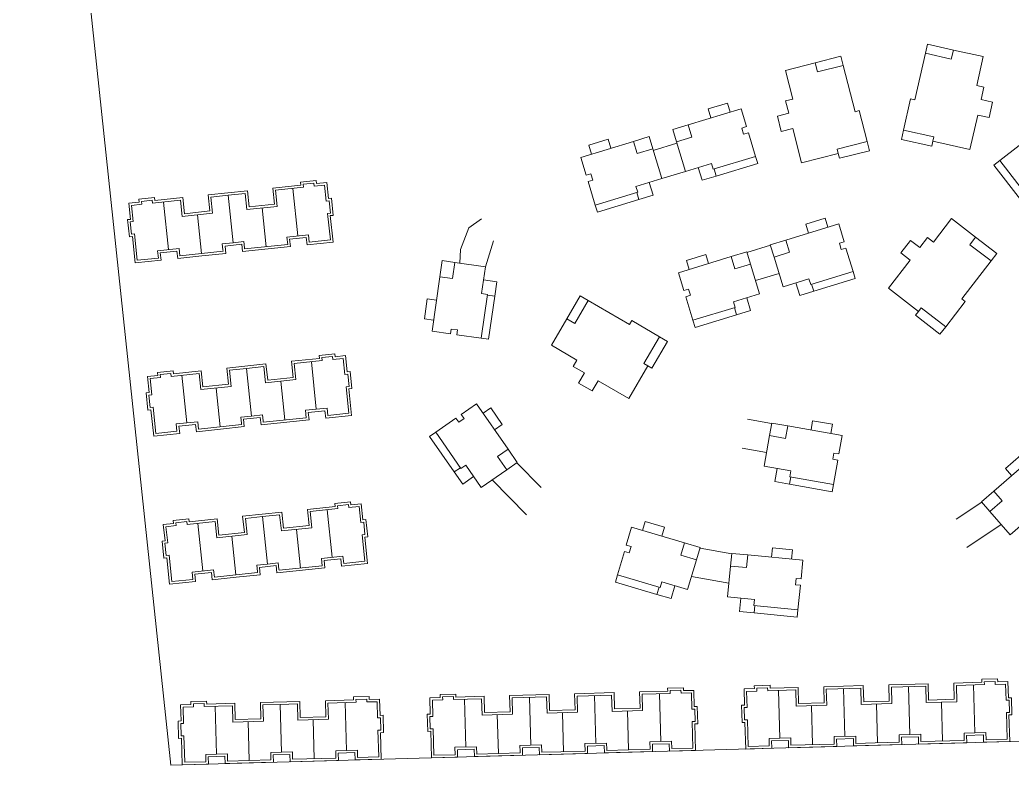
# Model space of a CAD drawing. Extents: x 110900 to 173900, y 7197 to 51694.
# Drawn here: x 120144 to 122158, y 10209 to 11722 of the extents above; entities that cross this region are included whole.
import ezdxf

# ---------------------------------------------------------------- set-up
doc = ezdxf.new("R2010")
doc.units = 0
doc.header["$LTSCALE"] = 1000
doc.header["$MEASUREMENT"] = 0
doc.layers.add('140', color=2, linetype='Continuous', lineweight=5)

msp = doc.modelspace()

# ---------------------------------------------------------------- linework, layer by layer
at = {"layer": '140', "color": 7}
for p, q in [((120143.5, 13103.3), (120450.1, 10209.1)), ((121981.5, 11654.4), (121985.6, 11672.9)), ((121985.6, 11672.9), (122038.3, 11661.1)), ((121810.1, 11648.4), (121757.8, 11635)), ((121814.8, 11629.9), (121810.1, 11648.4)), ((121960.3, 11559.7), (121981.5, 11654.4)), ((121981.5, 11654.4), (122034.2, 11642.6)), ((122034.2, 11642.6), (122038.3, 11661.1)), ((122038.3, 11661.1), (122098.8, 11647.6)), ((122098.8, 11647.6), (122085.7, 11589)), ((121757.8, 11635), (121697.7, 11619.8)), ((121762.4, 11616.6), (121757.8, 11635)), ((121814.8, 11629.9), (121762.4, 11616.6)), ((121838.7, 11535.9), (121814.8, 11629.9)), ((121697.7, 11619.8), (121712.4, 11561.6)), ((122085.7, 11589), (122100.3, 11585.7)), ((122100.3, 11585.7), (122094.7, 11560.4)), ((121712.4, 11561.6), (121697.9, 11557.9)), ((121937.3, 11498.3), (121951.5, 11561.7)), ((121951.5, 11561.7), (121960.3, 11559.7)), ((121607.4, 11541.9), (121500.3, 11509.3)), ((121540.7, 11541.4), (121579.9, 11553.4)), ((121546.2, 11523.3), (121540.7, 11541.4)), ((121579.9, 11553.4), (121585.4, 11535.2)), ((121618.5, 11505.5), (121607.4, 11541.9)), ((121697.9, 11557.9), (121704.3, 11532.7)), ((122094.7, 11560.4), (122118.1, 11555.1)), ((122118.1, 11555.1), (122111.1, 11523.9)), ((121704.3, 11532.7), (121681.1, 11526.8)), ((121681.1, 11526.8), (121688.9, 11495.8)), ((121847.4, 11538.1), (121838.7, 11535.9)), ((121863.4, 11475.1), (121847.4, 11538.1)), ((122087.7, 11529.1), (122071.9, 11458.9)), ((122111.1, 11523.9), (122087.7, 11529.1)), ((121500.3, 11509.3), (121468.7, 11499.7)), ((121500.3, 11509.3), (121507.8, 11484.4)), ((121608.9, 11502.6), (121618.5, 11505.5)), ((121612.7, 11490.2), (121608.9, 11502.6)), ((121688.9, 11495.8), (121712.2, 11501.7)), ((121712.2, 11501.7), (121729.9, 11431.9)), ((121389.3, 11475.6), (121420.9, 11485.2)), ((121420.9, 11485.2), (121428.4, 11460.3)), ((121468.7, 11499.7), (121476.3, 11474.8)), ((121507.8, 11484.4), (121476.3, 11474.8)), ((121622.3, 11493.1), (121612.7, 11490.2)), ((121636.8, 11445.2), (121622.3, 11493.1)), ((121937.3, 11498.3), (121933.1, 11479.7)), ((121998.7, 11484.5), (121937.3, 11498.3)), ((121996.8, 11475.7), (121998.7, 11484.5)), ((121282.1, 11443), (121389.3, 11475.6)), ((121337.8, 11479.8), (121298.6, 11467.9)), ((121298.6, 11467.9), (121304.1, 11449.7)), ((121343.4, 11461.6), (121337.8, 11479.8)), ((121389.3, 11475.6), (121396.8, 11450.7)), ((121429.3, 11457.4), (121477.1, 11472)), ((121476.3, 11474.8), (121494.6, 11414.6)), ((121802.3, 11459.6), (121863.4, 11475.1)), ((121863.4, 11475.1), (121868.1, 11456.7)), ((121933.1, 11479.7), (121994.6, 11466)), ((121994.6, 11466), (121996.8, 11475.7)), ((122071.9, 11458.9), (121996.8, 11475.7)), ((122132.4, 11436.8), (122172, 11467.3)), ((121293.2, 11406.7), (121282.1, 11443)), ((121396.8, 11450.7), (121428.4, 11460.3)), ((121428.4, 11460.3), (121446.7, 11400)), ((121550.7, 11419.1), (121636.8, 11445.2)), ((121641.2, 11430.9), (121636.8, 11445.2)), ((121729.9, 11431.9), (121804.6, 11450.9)), ((121804.6, 11450.9), (121802.3, 11459.6)), ((121807, 11441.2), (121804.6, 11450.9)), ((121868.1, 11456.7), (121807, 11441.2)), ((121494.6, 11414.6), (121547.2, 11430.6)), ((121520.4, 11422.4), (121528.3, 11396.6)), ((121547.2, 11430.6), (121550.7, 11419.1)), ((121557, 11405.3), (121641.2, 11430.9)), ((122120.5, 11427.6), (122132.4, 11436.8)), ((122174.3, 11357.9), (122120.5, 11427.6)), ((122187.4, 11365.5), (122132.4, 11436.8)), ((121302.7, 11409.6), (121293.2, 11406.7)), ((121306.5, 11397.1), (121302.7, 11409.6)), ((121446.7, 11400), (121394.1, 11384)), ((121446.7, 11400), (121494.6, 11414.6)), ((121528.3, 11396.6), (121557, 11405.3)), ((121557, 11405.3), (121552.6, 11419.7)), ((120657.1, 11380.9), (120713.8, 11386.9)), ((120660.6, 11348.1), (120657.1, 11380.9)), ((120719.3, 11382.4), (120662.6, 11376.5)), ((120707.6, 11283.7), (120697.5, 11380.1)), ((120713.2, 11392.8), (120745, 11396.2)), ((120713.8, 11386.9), (120713.2, 11392.8)), ((120740.6, 11390.7), (120718.7, 11388.4)), ((120718.7, 11388.4), (120719.3, 11382.4)), ((120741.2, 11384.7), (120740.6, 11390.7)), ((120762.1, 11386.9), (120741.2, 11384.7)), ((120745, 11396.2), (120745.7, 11390.2)), ((120745.7, 11390.2), (120766.5, 11392.4)), ((120765.5, 11354.1), (120762.1, 11386.9)), ((120766.5, 11392.4), (120770, 11359.6)), ((121296.9, 11394.2), (121306.5, 11397.1)), ((121311.5, 11346.4), (121296.9, 11394.2)), ((121394.1, 11384), (121397.6, 11372.6)), ((121420.9, 11392.2), (121428.8, 11366.3)), ((120385, 11358.3), (120416.8, 11361.6)), ((120416.8, 11361.6), (120417.5, 11355.7)), ((120417.5, 11355.7), (120474.2, 11361.6)), ((120474.2, 11361.6), (120477.6, 11328.8)), ((120525.9, 11367.1), (120605.4, 11375.5)), ((120529.3, 11334.3), (120525.9, 11367.1)), ((120531.4, 11362.6), (120566.2, 11366.3)), ((120534.8, 11329.8), (120531.4, 11362.6)), ((120601, 11370), (120566.2, 11366.3)), ((120576.3, 11269.8), (120566.2, 11366.3)), ((120576.3, 11269.8), (120566.2, 11366.3)), ((120576.3, 11269.8), (120566.2, 11366.3)), ((120576.3, 11269.8), (120566.2, 11366.3)), ((120604.4, 11337.2), (120601, 11370)), ((120605.4, 11375.5), (120608.9, 11342.6)), ((120662.6, 11376.5), (120666.1, 11343.6)), ((120770, 11359.6), (120776, 11360.2)), ((120776, 11360.2), (120779.6, 11325.4)), ((121397.6, 11372.6), (121311.5, 11346.4)), ((121400, 11357.6), (121395.7, 11372)), ((121428.8, 11366.3), (121400, 11357.6)), ((120364.8, 11350.1), (120385.6, 11352.3)), ((120368.2, 11317.3), (120364.8, 11350.1)), ((120370.3, 11345.7), (120391.1, 11347.9)), ((120373.7, 11312.9), (120370.3, 11345.7)), ((120385.6, 11352.3), (120385, 11358.3)), ((120390.5, 11353.8), (120412.4, 11356.1)), ((120391.1, 11347.9), (120390.5, 11353.8)), ((120412.4, 11356.1), (120413, 11350.2)), ((120413, 11350.2), (120469.7, 11356.1)), ((120445.1, 11256), (120434.9, 11352.5)), ((120469.7, 11356.1), (120473.2, 11323.3)), ((120666.1, 11343.6), (120604.4, 11337.2)), ((120608.9, 11342.6), (120660.6, 11348.1)), ((120635.3, 11340.4), (120643.5, 11261.8)), ((120635.3, 11340.4), (120643.5, 11261.8)), ((120771.5, 11354.7), (120765.5, 11354.1)), ((120774.1, 11329.9), (120771.5, 11354.7)), ((121315.8, 11332), (121311.5, 11346.4)), ((121400, 11357.6), (121315.8, 11332)), ((120473.2, 11323.3), (120534.8, 11329.8)), ((120477.6, 11328.8), (120529.3, 11334.3)), ((120504, 11326.6), (120512.3, 11248)), ((120504, 11326.6), (120512.3, 11248)), ((120768.2, 11329.3), (120774.1, 11329.9)), ((120773.8, 11275.6), (120768.2, 11329.3)), ((120779.6, 11325.4), (120773.7, 11324.8)), ((120773.7, 11324.8), (120779.3, 11271.1)), ((120362.3, 11316.7), (120368.2, 11317.3)), ((120365.9, 11281.9), (120362.3, 11316.7)), ((120367.7, 11312.2), (120373.7, 11312.9)), ((120370.4, 11287.4), (120367.7, 11312.2)), ((121054.8, 11300), (121037.9, 11256.3)), ((121080.6, 11318.1), (121054.8, 11300)), ((121805.6, 11307.9), (121698.4, 11275.3)), ((121738.8, 11307.4), (121778.1, 11319.4)), ((121744.3, 11289.3), (121738.8, 11307.4)), ((121778.1, 11319.4), (121783.6, 11301.2)), ((121816.6, 11271.5), (121805.6, 11307.9)), ((122034.6, 11318.7), (121997.9, 11271.2)), ((122083.6, 11280.8), (122034.6, 11318.7)), ((120371.9, 11282.5), (120365.9, 11281.9)), ((120376.3, 11288), (120370.4, 11287.4)), ((120377.5, 11228.8), (120371.9, 11282.5)), ((120382, 11234.3), (120376.3, 11288)), ((120685.7, 11281.4), (120729.5, 11286)), ((120687.3, 11266.4), (120685.7, 11281.4)), ((120725, 11280.5), (120691.2, 11276.9)), ((120726.6, 11265.6), (120725, 11280.5)), ((120729.5, 11286), (120731.1, 11271)), ((121986, 11280.4), (121970.1, 11259.8)), ((121997.9, 11271.2), (121986, 11280.4)), ((122072, 11265.8), (122083.6, 11280.8)), ((122126.4, 11247.8), (122083.6, 11280.8)), ((120576.3, 11269.8), (120554.5, 11267.5)), ((120554.5, 11267.5), (120555.8, 11255.1)), ((120593.8, 11266.6), (120560, 11263.1)), ((120560, 11263.1), (120561.5, 11248.2)), ((120576.3, 11269.8), (120598.2, 11272.1)), ((120595.3, 11251.7), (120593.8, 11266.6)), ((120692.8, 11262), (120595.3, 11251.7)), ((120598.2, 11272.1), (120599.5, 11259.7)), ((120599.5, 11259.7), (120599.8, 11257.2)), ((120599.8, 11257.2), (120687.3, 11266.4)), ((120691.2, 11276.9), (120692.8, 11262)), ((120779.3, 11271.1), (120726.6, 11265.6)), ((120731.1, 11271), (120773.8, 11275.6)), ((121104.9, 11273.8), (121088.6, 11221.2)), ((121667.1, 11264.8), (121619.3, 11250.2)), ((121698.4, 11275.3), (121666.8, 11265.7)), ((121666.8, 11265.7), (121674.4, 11240.8)), ((121698.4, 11275.3), (121706, 11250.4)), ((121807.1, 11268.6), (121816.6, 11271.5)), ((121810.8, 11256.2), (121807.1, 11268.6)), ((121820.4, 11259.1), (121810.8, 11256.2)), ((121834.9, 11211.2), (121820.4, 11259.1)), ((121951.1, 11274.5), (121931.6, 11249.2)), ((121970.1, 11259.8), (121951.1, 11274.5)), ((122114.8, 11232.8), (122072, 11265.8)), ((120466.9, 11258.3), (120423.2, 11253.7)), ((120423.2, 11253.7), (120424.8, 11238.8)), ((120462.5, 11252.8), (120428.7, 11249.3)), ((120428.7, 11249.3), (120430.2, 11234.3)), ((120464.1, 11237.9), (120462.5, 11252.8)), ((120512.8, 11243), (120464.1, 11237.9)), ((120468.5, 11243.4), (120466.9, 11258.3)), ((120556, 11252.6), (120468.5, 11243.4)), ((120561.5, 11248.2), (120512.8, 11243)), ((120555.8, 11255.1), (120556, 11252.6)), ((121037.9, 11256.3), (121036.7, 11228.5)), ((121480.3, 11209), (121587.4, 11241.6)), ((121536, 11245.8), (121496.7, 11233.9)), ((121541.5, 11227.6), (121536, 11245.8)), ((121587.4, 11241.6), (121619, 11251.2)), ((121587.4, 11241.6), (121595, 11216.7)), ((121619, 11251.2), (121626.6, 11226.3)), ((121706, 11250.4), (121674.4, 11240.8)), ((121674.4, 11240.8), (121692.7, 11180.6)), ((121931.6, 11249.2), (121950.6, 11234.5)), ((122114.8, 11232.8), (122126.4, 11247.8)), ((120430.2, 11234.3), (120377.5, 11228.8)), ((120424.8, 11238.8), (120382, 11234.3)), ((120995.9, 11200.9), (121000.5, 11233.6)), ((121000.5, 11233.6), (121026.2, 11230)), ((121021.6, 11197.3), (121026.2, 11230)), ((121026.2, 11230), (121088.6, 11221.2)), ((121088.6, 11221.2), (121080.9, 11166.7)), ((121496.7, 11233.9), (121502.3, 11215.7)), ((121595, 11216.7), (121626.6, 11226.3)), ((121626.6, 11226.3), (121644.9, 11166)), ((121950.6, 11234.5), (121906.6, 11177.5)), ((122055.5, 11156), (122114.8, 11232.8)), ((120980.2, 11090), (120995.9, 11200.9)), ((120995.9, 11200.9), (121021.6, 11197.3)), ((121491.3, 11172.7), (121480.3, 11209)), ((121684.6, 11207.3), (121636.7, 11192.8)), ((121748.8, 11185.1), (121834.9, 11211.2)), ((121839.3, 11196.9), (121834.9, 11211.2)), ((121084.8, 11194.4), (121111.6, 11190.7)), ((121111.6, 11190.7), (121107.4, 11161)), ((121692.7, 11180.6), (121745.3, 11196.5)), ((121718.5, 11188.4), (121726.4, 11162.6)), ((121745.3, 11196.5), (121748.8, 11185.1)), ((121755.1, 11171.3), (121750.7, 11185.6)), ((121755.1, 11171.3), (121839.3, 11196.9)), ((121092.8, 11165), (121080.2, 11075.9)), ((121080.9, 11166.7), (121092.8, 11165)), ((121107.4, 11161), (121092.5, 11163.1)), ((121107.4, 11161), (121095.1, 11073.8)), ((121280.8, 11162.1), (121253.7, 11115.4)), ((121297.2, 11152.6), (121280.8, 11162.1)), ((121500.9, 11175.6), (121491.3, 11172.7)), ((121495.1, 11160.2), (121504.7, 11163.1)), ((121509.6, 11112.4), (121495.1, 11160.2)), ((121504.7, 11163.1), (121500.9, 11175.6)), ((121644.9, 11166), (121592.3, 11150)), ((121726.4, 11162.6), (121755.1, 11171.3)), ((121906.6, 11177.5), (121967.5, 11130.5)), ((120970.4, 11156), (120964.6, 11115.4)), ((120989.2, 11153.4), (120970.4, 11156)), ((121297.2, 11152.6), (121270.1, 11105.9)), ((121381.1, 11103.9), (121297.2, 11152.6)), ((121595.7, 11138.5), (121509.6, 11112.4)), ((121592.3, 11150), (121595.7, 11138.5)), ((121619, 11158.2), (121626.9, 11132.3)), ((122022.9, 11099.1), (122062.6, 11150.5)), ((122062.6, 11150.5), (122055.5, 11156)), ((121598.2, 11123.6), (121514, 11098)), ((121598.2, 11123.6), (121593.8, 11138)), ((121626.9, 11132.3), (121598.2, 11123.6)), ((121961.4, 11122.5), (121967.5, 11130.5)), ((122011.2, 11084), (121961.4, 11122.5)), ((121967.5, 11130.5), (121973, 11137.6)), ((121973, 11137.6), (122022.9, 11099.1)), ((120964.6, 11115.4), (120983.4, 11112.8)), ((121253.7, 11115.4), (121222.5, 11061.8)), ((121270.1, 11105.9), (121253.7, 11115.4)), ((121385.6, 11111.7), (121381.1, 11103.9)), ((121441.8, 11079), (121385.6, 11111.7)), ((121514, 11098), (121509.6, 11112.4)), ((122022.9, 11099.1), (122011.2, 11084)), ((121017.9, 11084.7), (120980.2, 11090)), ((121019.3, 11094.6), (121017.9, 11084.7)), ((121032.1, 11092.8), (121019.3, 11094.6)), ((121030.7, 11082.9), (121032.1, 11092.8)), ((121080.2, 11075.9), (121030.7, 11082.9)), ((121410.2, 11024.5), (121441.8, 11079)), ((121441.8, 11079), (121458.3, 11069.5)), ((121095.1, 11073.8), (121080.2, 11075.9)), ((121222.5, 11061.8), (121274.4, 11031.7)), ((121458.3, 11069.5), (121426.6, 11015)), ((120750.9, 11041.1), (120782.7, 11044.4)), ((120751.5, 11035.1), (120750.9, 11041.1)), ((120778.3, 11038.9), (120756.4, 11036.6)), ((120778.9, 11032.9), (120778.3, 11038.9)), ((120782.7, 11044.4), (120783.4, 11038.4)), ((120783.4, 11038.4), (120804.3, 11040.6)), ((120804.3, 11040.6), (120807.7, 11007.8)), ((120563.6, 11015.3), (120643.1, 11023.7)), ((120638.7, 11018.2), (120603.9, 11014.5)), ((120642.2, 10985.4), (120638.7, 11018.2)), ((120643.1, 11023.7), (120646.6, 10990.9)), ((120694.9, 11029.1), (120751.5, 11035.1)), ((120698.3, 10996.3), (120694.9, 11029.1)), ((120757, 11030.6), (120700.4, 11024.7)), ((120700.4, 11024.7), (120703.8, 10991.9)), ((120745.3, 10931.9), (120735.2, 11028.3)), ((120756.4, 11036.6), (120757, 11030.6)), ((120799.8, 11035.1), (120778.9, 11032.9)), ((120803.3, 11002.3), (120799.8, 11035.1)), ((121274.4, 11031.7), (121266.9, 11018.7)), ((121266.9, 11018.7), (121289.4, 11005.6)), ((121379.3, 10953.4), (121418, 11020)), ((121418, 11020), (121410.2, 11024.5)), ((121426.6, 11015), (121418, 11020)), ((120402.5, 10998.3), (120423.4, 11000.5)), ((120405.9, 10965.5), (120402.5, 10998.3)), ((120422.7, 11006.5), (120454.6, 11009.8)), ((120423.4, 11000.5), (120422.7, 11006.5)), ((120428.2, 11002), (120450.1, 11004.3)), ((120428.9, 10996.1), (120428.2, 11002)), ((120450.1, 11004.3), (120450.7, 10998.4)), ((120450.7, 10998.4), (120507.4, 11004.4)), ((120454.6, 11009.8), (120455.2, 11003.9)), ((120455.2, 11003.9), (120511.9, 11009.8)), ((120482.8, 10904.2), (120472.6, 11000.7)), ((120507.4, 11004.4), (120510.9, 10971.5)), ((120511.9, 11009.8), (120515.3, 10977)), ((120567, 10982.5), (120563.6, 11015.3)), ((120569.1, 11010.8), (120603.9, 11014.5)), ((120572.5, 10978), (120569.1, 11010.8)), ((120614, 10918), (120603.9, 11014.5)), ((120614, 10918), (120603.9, 11014.5)), ((120614, 10918), (120603.9, 11014.5)), ((120614, 10918), (120603.9, 11014.5)), ((120809.2, 11003), (120803.3, 11002.3)), ((120807.7, 11007.8), (120813.7, 11008.4)), ((120811.8, 10978.1), (120809.2, 11003)), ((120813.7, 11008.4), (120817.3, 10973.6)), ((121289.4, 11005.6), (121277.3, 10984.9)), ((120408, 10993.9), (120428.9, 10996.1)), ((120411.4, 10961.1), (120408, 10993.9)), ((120510.9, 10971.5), (120572.5, 10978)), ((120515.3, 10977), (120567, 10982.5)), ((120703.8, 10991.9), (120642.2, 10985.4)), ((120646.6, 10990.9), (120698.3, 10996.3)), ((120673, 10988.6), (120681.3, 10910)), ((120673, 10988.6), (120681.3, 10910)), ((120805.9, 10977.5), (120811.8, 10978.1)), ((120811.5, 10923.8), (120805.9, 10977.5)), ((121277.3, 10984.9), (121305, 10968.8)), ((121305, 10968.8), (121317.1, 10989.6)), ((121317.1, 10989.6), (121379.3, 10953.4)), ((120400, 10964.9), (120405.9, 10965.5)), ((120403.6, 10930.1), (120400, 10964.9)), ((120405.5, 10960.4), (120411.4, 10961.1)), ((120408.1, 10935.6), (120405.5, 10960.4)), ((120541.7, 10974.8), (120550, 10896.2)), ((120541.7, 10974.8), (120550, 10896.2)), ((120817.3, 10973.6), (120811.4, 10973)), ((120811.4, 10973), (120817, 10919.3)), ((121039.4, 10921.1), (121070.6, 10942.8)), ((121070.6, 10942.8), (121134.4, 10850.7)), ((120409.6, 10930.7), (120403.6, 10930.1)), ((120414, 10936.2), (120408.1, 10935.6)), ((120415.3, 10877), (120409.6, 10930.7)), ((120419.7, 10882.5), (120414, 10936.2)), ((120614, 10918), (120592.2, 10915.7)), ((120614, 10918), (120635.9, 10920.3)), ((120635.9, 10920.3), (120637.2, 10907.9)), ((120723.4, 10929.6), (120767.2, 10934.2)), ((120725, 10914.6), (120723.4, 10929.6)), ((120762.8, 10928.7), (120728.9, 10925.1)), ((120728.9, 10925.1), (120730.5, 10910.2)), ((120764.3, 10913.8), (120762.8, 10928.7)), ((120817, 10919.3), (120764.3, 10913.8)), ((120767.2, 10934.2), (120768.8, 10919.3)), ((120768.8, 10919.3), (120811.5, 10923.8)), ((121045.1, 10912.9), (121039.4, 10921.1)), ((121099.3, 10934.7), (121083.7, 10923.8)), ((121122.7, 10901), (121099.3, 10934.7)), ((120504.7, 10906.5), (120460.9, 10901.9)), ((120460.9, 10901.9), (120462.5, 10887)), ((120500.2, 10901), (120466.4, 10897.5)), ((120466.4, 10897.5), (120468, 10882.5)), ((120501.8, 10886.1), (120500.2, 10901)), ((120506.2, 10891.6), (120504.7, 10906.5)), ((120593.7, 10900.8), (120506.2, 10891.6)), ((120592.2, 10915.7), (120593.5, 10903.3)), ((120593.5, 10903.3), (120593.7, 10900.8)), ((120631.5, 10914.9), (120597.7, 10911.3)), ((120597.7, 10911.3), (120599.2, 10896.4)), ((120633.1, 10899.9), (120631.5, 10914.9)), ((120730.5, 10910.2), (120633.1, 10899.9)), ((120637.2, 10907.9), (120637.5, 10905.4)), ((120637.5, 10905.4), (120725, 10914.6)), ((120987.6, 10885.2), (121028.7, 10913.7)), ((121028.7, 10913.7), (121034.4, 10905.5)), ((121034.4, 10905.5), (121045.1, 10912.9)), ((121107, 10890.1), (121122.7, 10901)), ((121669.5, 10902.8), (121620.2, 10911.5)), ((121669.7, 10903.8), (121665.1, 10878.2)), ((121702.1, 10898.1), (121669.7, 10903.8)), ((121702.1, 10898.1), (121697.6, 10872.5)), ((121812.4, 10878.6), (121702.1, 10898.1)), ((121749.4, 10889.7), (121752.7, 10908.4)), ((121752.7, 10908.4), (121793.1, 10901.3)), ((121793.1, 10901.3), (121789.8, 10882.6)), ((120468, 10882.5), (120415.3, 10877)), ((120462.5, 10887), (120419.7, 10882.5)), ((120550.5, 10891.2), (120501.8, 10886.1)), ((120599.2, 10896.4), (120550.5, 10891.2)), ((120975.2, 10876.7), (120987.6, 10885.2)), ((121025.4, 10804.4), (120975.2, 10876.7)), ((121038.8, 10811.3), (120987.6, 10885.2)), ((121665.1, 10878.2), (121654.2, 10816.2)), ((121697.6, 10872.5), (121665.1, 10878.2)), ((121805.8, 10841.2), (121812.4, 10878.6)), ((121134.4, 10850.7), (121113, 10835.9)), ((121134.4, 10850.7), (121153.2, 10823.6)), ((121659, 10843.7), (121609.8, 10852.4)), ((121793.7, 10830.1), (121796, 10842.9)), ((121796, 10842.9), (121805.8, 10841.2)), ((122204.9, 10838.8), (122120.2, 10765.6)), ((122144.1, 10811.4), (122175.1, 10838.2)), ((121048.7, 10818.1), (121038.8, 10811.3)), ((121080, 10772.9), (121048.7, 10818.1)), ((121113, 10835.9), (121131.8, 10808.8)), ((121153.2, 10823.6), (121131.8, 10808.8)), ((121152.3, 10823), (121201.5, 10772.9)), ((121654.2, 10816.2), (121708.3, 10806.6)), ((121803.6, 10828.4), (121793.7, 10830.1)), ((121794.9, 10779.1), (121803.6, 10828.4)), ((121025.4, 10804.4), (121037.7, 10812.9)), ((121042.4, 10779.7), (121025.4, 10804.4)), ((121131.8, 10808.8), (121080, 10772.9)), ((121680.8, 10811.5), (121676.1, 10784.9)), ((121708.3, 10806.6), (121706.3, 10794.8)), ((122156.5, 10797), (122144.1, 10811.4)), ((121064.6, 10795.1), (121042.4, 10779.7)), ((121102.3, 10788.3), (121172.2, 10717.1)), ((121676.1, 10784.9), (121705.6, 10779.7)), ((121705.6, 10779.7), (121708.2, 10794.4)), ((121705.6, 10779.7), (121792.3, 10764.4)), ((121706.3, 10794.8), (121794.9, 10779.1)), ((121792.3, 10764.4), (121794.9, 10779.1)), ((122120.2, 10765.6), (122095.2, 10744.1)), ((122120.2, 10765.6), (122137.2, 10746)), ((120783.2, 10740.4), (120815, 10743.7)), ((120783.8, 10734.4), (120783.2, 10740.4)), ((120810.5, 10738.2), (120788.6, 10735.9)), ((120788.6, 10735.9), (120789.3, 10730)), ((120811.2, 10732.3), (120810.5, 10738.2)), ((120815, 10743.7), (120815.6, 10737.8)), ((120815.6, 10737.8), (120836.5, 10740)), ((120836.5, 10740), (120839.9, 10707.2)), ((122044.1, 10708.8), (122095.9, 10743.3)), ((122095.2, 10744.1), (122112.2, 10724.4)), ((122137.2, 10746), (122112.2, 10724.4)), ((120595.8, 10714.6), (120675.4, 10723)), ((120670.9, 10717.5), (120636.1, 10713.8)), ((120674.4, 10684.7), (120670.9, 10717.5)), ((120675.4, 10723), (120678.8, 10690.2)), ((120727.1, 10728.5), (120783.8, 10734.4)), ((120730.5, 10695.6), (120727.1, 10728.5)), ((120789.3, 10730), (120732.6, 10724)), ((120732.6, 10724), (120736, 10691.2)), ((120777.6, 10631.2), (120767.4, 10727.7)), ((120832, 10734.5), (120811.2, 10732.3)), ((120835.5, 10701.7), (120832, 10734.5)), ((122112.2, 10724.4), (122153.4, 10676.7)), ((120434.7, 10697.7), (120455.6, 10699.9)), ((120438.2, 10664.8), (120434.7, 10697.7)), ((120440.2, 10693.2), (120461.1, 10695.4)), ((120455, 10705.8), (120486.8, 10709.2)), ((120455.6, 10699.9), (120455, 10705.8)), ((120460.5, 10701.4), (120482.3, 10703.7)), ((120461.1, 10695.4), (120460.5, 10701.4)), ((120482.3, 10703.7), (120483, 10697.7)), ((120483, 10697.7), (120539.7, 10703.7)), ((120486.8, 10709.2), (120487.4, 10703.2)), ((120487.4, 10703.2), (120544.1, 10709.2)), ((120515, 10603.6), (120504.8, 10700)), ((120539.7, 10703.7), (120543.1, 10670.9)), ((120544.1, 10709.2), (120547.6, 10676.4)), ((120599.3, 10681.8), (120595.8, 10714.6)), ((120601.3, 10710.2), (120636.1, 10713.8)), ((120604.8, 10677.4), (120601.3, 10710.2)), ((120646.3, 10617.4), (120636.1, 10713.8)), ((120646.3, 10617.4), (120636.1, 10713.8)), ((120646.3, 10617.4), (120636.1, 10713.8)), ((120646.3, 10617.4), (120636.1, 10713.8)), ((120678.8, 10690.2), (120730.5, 10695.6)), ((120841.5, 10702.3), (120835.5, 10701.7)), ((120839.9, 10707.2), (120845.9, 10707.8)), ((120844.1, 10677.4), (120841.5, 10702.3)), ((120845.9, 10707.8), (120849.6, 10673)), ((121412.8, 10703.8), (121407.4, 10685.6)), ((121452.1, 10692.1), (121412.8, 10703.8)), ((122066, 10651.3), (122135.4, 10697.5)), ((122153.4, 10676.7), (122195, 10712.7)), ((120443.7, 10660.4), (120440.2, 10693.2)), ((120543.1, 10670.9), (120604.8, 10677.4)), ((120547.6, 10676.4), (120599.3, 10681.8)), ((120736, 10691.2), (120674.4, 10684.7)), ((120705.2, 10687.9), (120713.5, 10609.4)), ((120705.2, 10687.9), (120713.5, 10609.4)), ((120838.1, 10676.8), (120844.1, 10677.4)), ((120843.8, 10623.1), (120838.1, 10676.8)), ((121374.5, 10655.7), (121385.3, 10692.1)), ((121385.3, 10692.1), (121492.7, 10660.2)), ((121446.7, 10673.9), (121452.1, 10692.1)), ((120432.2, 10664.2), (120438.2, 10664.8)), ((120435.9, 10629.4), (120432.2, 10664.2)), ((120437.7, 10659.8), (120443.7, 10660.4)), ((120440.3, 10634.9), (120437.7, 10659.8)), ((120573.9, 10674.1), (120582.2, 10595.5)), ((120573.9, 10674.1), (120582.2, 10595.5)), ((120849.6, 10673), (120843.6, 10672.3)), ((120843.6, 10672.3), (120849.3, 10618.6)), ((121384.1, 10652.8), (121374.5, 10655.7)), ((121492.7, 10660.2), (121485.3, 10635.3)), ((121492.7, 10660.2), (121524.3, 10650.8)), ((120446.3, 10635.5), (120440.3, 10634.9)), ((120451.9, 10581.8), (120446.3, 10635.5)), ((121356.6, 10595.3), (121370.8, 10643.2)), ((121370.8, 10643.2), (121380.4, 10640.4)), ((121380.4, 10640.4), (121384.1, 10652.8)), ((121485.3, 10635.3), (121516.9, 10625.9)), ((121524.3, 10650.8), (121516.9, 10625.9)), ((121524.1, 10649.9), (121588.4, 10638.2)), ((121588.5, 10639.2), (121586, 10613.4)), ((121621.3, 10636), (121588.5, 10639.2)), ((121621.3, 10636), (121618.8, 10610.2)), ((121732.8, 10625.1), (121621.3, 10636)), ((121669.1, 10631.4), (121671, 10650.3)), ((121671, 10650.3), (121711.8, 10646.3)), ((121711.8, 10646.3), (121709.9, 10627.4)), ((120441.8, 10630), (120435.9, 10629.4)), ((120447.5, 10576.3), (120441.8, 10630)), ((120646.3, 10617.4), (120624.4, 10615.1)), ((120624.4, 10615.1), (120625.7, 10602.6)), ((120646.3, 10617.4), (120668.2, 10619.7)), ((120668.2, 10619.7), (120669.5, 10607.3)), ((120755.7, 10628.9), (120799.4, 10633.5)), ((120757.2, 10614), (120755.7, 10628.9)), ((120795, 10628), (120761.2, 10624.5)), ((120761.2, 10624.5), (120762.7, 10609.5)), ((120796.6, 10613.1), (120795, 10628)), ((120849.3, 10618.6), (120796.6, 10613.1)), ((120799.4, 10633.5), (120801, 10618.6)), ((120801, 10618.6), (120843.8, 10623.1)), ((121516.9, 10625.9), (121499, 10565.5)), ((121729.1, 10587.3), (121732.8, 10625.1)), ((120536.9, 10605.9), (120493.1, 10601.3)), ((120493.1, 10601.3), (120494.7, 10586.3)), ((120532.4, 10600.4), (120498.6, 10596.8)), ((120498.6, 10596.8), (120500.2, 10581.9)), ((120534, 10585.4), (120532.4, 10600.4)), ((120538.5, 10590.9), (120536.9, 10605.9)), ((120626, 10600.2), (120538.5, 10590.9)), ((120631.5, 10595.7), (120582.7, 10590.6)), ((120625.7, 10602.6), (120626, 10600.2)), ((120663.7, 10614.2), (120629.9, 10610.6)), ((120629.9, 10610.6), (120631.5, 10595.7)), ((120665.3, 10599.3), (120663.7, 10614.2)), ((120762.7, 10609.5), (120665.3, 10599.3)), ((120669.5, 10607.3), (120669.7, 10604.8)), ((120669.7, 10604.8), (120757.2, 10614)), ((121352.3, 10580.9), (121356.6, 10595.3)), ((121442.9, 10569.7), (121356.6, 10595.3)), ((121586, 10613.4), (121579.9, 10550.7)), ((121618.8, 10610.2), (121586, 10613.4)), ((120500.2, 10581.9), (120447.5, 10576.3)), ((120494.7, 10586.3), (120451.9, 10581.8)), ((120582.7, 10590.6), (120534, 10585.4)), ((121436.7, 10555.8), (121352.3, 10580.9)), ((121446.3, 10581.2), (121442.9, 10569.7)), ((121499, 10565.5), (121446.3, 10581.2)), ((121506.9, 10592), (121582.6, 10578.3)), ((121717.9, 10575.4), (121719.2, 10588.3)), ((121727.9, 10574.4), (121717.9, 10575.4)), ((121719.2, 10588.3), (121729.1, 10587.3)), ((121723, 10524.6), (121727.9, 10574.4)), ((121436.7, 10555.8), (121441, 10570.2)), ((121465.4, 10547.3), (121436.7, 10555.8)), ((121473.1, 10573.2), (121465.4, 10547.3)), ((121579.9, 10550.7), (121634.6, 10545.3)), ((121606.7, 10548), (121604.1, 10521.2)), ((121634.6, 10545.3), (121633.4, 10533.4)), ((121604.1, 10521.2), (121634, 10518.2)), ((121633.4, 10533.4), (121723, 10524.6)), ((121634, 10518.2), (121635.4, 10533.2)), ((121634, 10518.2), (121721.5, 10509.7)), ((121721.5, 10509.7), (121723, 10524.6)), ((121907.3, 10372.2), (121987.3, 10374.4)), ((121987.3, 10374.4), (121988.2, 10341.4)), ((122039.3, 10375.9), (122096.3, 10377.5)), ((122040.2, 10342.9), (122039.3, 10375.9)), ((122096.1, 10383.5), (122128.1, 10384.4)), ((122096.3, 10377.5), (122096.1, 10383.5)), ((122101.2, 10378.6), (122123.2, 10379.2)), ((122101.4, 10372.6), (122101.2, 10378.6)), ((122123.2, 10379.2), (122123.4, 10373.2)), ((122123.4, 10373.2), (122144.4, 10373.8)), ((122128.1, 10384.4), (122128.3, 10378.4)), ((122128.3, 10378.4), (122149.2, 10379)), ((122144.4, 10373.8), (122145.3, 10340.8)), ((122149.2, 10379), (122150.2, 10346)), ((120996.5, 10352.5), (121028.5, 10353.4)), ((121028.5, 10353.4), (121028.7, 10347.5)), ((121137.6, 10350.5), (121217.6, 10352.8)), ((121217.6, 10352.8), (121218.5, 10319.8)), ((121269.6, 10354.2), (121349.6, 10356.5)), ((121270.5, 10321.2), (121269.6, 10354.2)), ((121349.6, 10356.5), (121350.5, 10323.5)), ((121401.5, 10357.9), (121458.5, 10359.5)), ((121402.5, 10324.9), (121401.5, 10357.9)), ((121406.7, 10353.1), (121463.7, 10354.7)), ((121407.6, 10320.1), (121406.7, 10353.1)), ((121444.4, 10257.1), (121441.7, 10354.1)), ((121458.3, 10365.5), (121490.3, 10366.4)), ((121458.5, 10359.5), (121458.3, 10365.5)), ((121463.5, 10360.7), (121485.5, 10361.3)), ((121463.7, 10354.7), (121463.5, 10360.7)), ((121485.5, 10361.3), (121485.6, 10355.3)), ((121485.6, 10355.3), (121506.6, 10355.9)), ((121490.3, 10366.4), (121490.5, 10360.4)), ((121490.5, 10360.4), (121511.5, 10361)), ((121506.6, 10355.9), (121507.6, 10322.9)), ((121511.5, 10361), (121512.4, 10328)), ((121613.5, 10363.9), (121634.4, 10364.5)), ((121614.4, 10330.9), (121613.5, 10363.9)), ((121618.6, 10359), (121639.6, 10359.6)), ((121619.5, 10326), (121618.6, 10359)), ((121634.3, 10370.5), (121666.3, 10371.4)), ((121634.4, 10364.5), (121634.3, 10370.5)), ((121639.4, 10365.6), (121661.4, 10366.2)), ((121639.6, 10359.6), (121639.4, 10365.6)), ((121661.4, 10366.2), (121661.6, 10360.2)), ((121661.6, 10360.2), (121718.6, 10361.8)), ((121666.3, 10371.4), (121666.4, 10365.4)), ((121666.4, 10365.4), (121723.4, 10367)), ((121686.3, 10263.9), (121683.6, 10360.9)), ((121718.6, 10361.8), (121719.5, 10328.9)), ((121723.4, 10367), (121724.3, 10334)), ((121775.4, 10368.4), (121855.4, 10370.7)), ((121776.3, 10335.5), (121775.4, 10368.4)), ((121780.5, 10363.6), (121850.5, 10365.6)), ((121781.5, 10330.6), (121780.5, 10363.6)), ((121818.2, 10267.6), (121815.5, 10364.6)), ((121818.2, 10267.6), (121815.5, 10364.6)), ((121850.5, 10365.6), (121851.4, 10332.6)), ((121855.4, 10370.7), (121856.3, 10337.7)), ((121908.3, 10339.2), (121907.3, 10372.2)), ((121912.5, 10367.3), (121982.5, 10369.3)), ((121913.4, 10334.3), (121912.5, 10367.3)), ((121950.2, 10271.3), (121947.5, 10368.3)), ((121950.2, 10271.3), (121947.5, 10368.3)), ((121950.2, 10271.3), (121947.5, 10368.3)), ((121950.2, 10271.3), (121947.5, 10368.3)), ((121982.5, 10369.3), (121983.4, 10336.3)), ((122044.4, 10371), (122101.4, 10372.6)), ((122045.4, 10338), (122044.4, 10371)), ((122082.1, 10275), (122079.4, 10372)), ((120490.7, 10338.3), (120522.7, 10339.2)), ((120490.9, 10332.3), (120490.7, 10338.3)), ((120495.9, 10333.5), (120517.9, 10334.1)), ((120496, 10327.5), (120495.9, 10333.5)), ((120517.9, 10334.1), (120518, 10328.1)), ((120522.7, 10339.2), (120522.9, 10333.2)), ((120522.9, 10333.2), (120579.9, 10334.8)), ((120579.9, 10334.8), (120580.8, 10301.8)), ((120631.8, 10336.3), (120711.8, 10338.5)), ((120632.8, 10303.3), (120631.8, 10336.3)), ((120707, 10333.4), (120672, 10332.4)), ((120707.9, 10300.4), (120707, 10333.4)), ((120711.8, 10338.5), (120712.7, 10305.6)), ((120763.8, 10340), (120820.8, 10341.6)), ((120764.7, 10307), (120763.8, 10340)), ((120825.9, 10336.7), (120768.9, 10335.1)), ((120768.9, 10335.1), (120769.9, 10302.2)), ((120806.6, 10239.2), (120803.9, 10336.1)), ((120820.6, 10347.6), (120852.6, 10348.5)), ((120820.8, 10341.6), (120820.6, 10347.6)), ((120847.7, 10343.4), (120825.7, 10342.7)), ((120825.7, 10342.7), (120825.9, 10336.7)), ((120847.9, 10337.4), (120847.7, 10343.4)), ((120868.9, 10338), (120847.9, 10337.4)), ((120852.6, 10348.5), (120852.8, 10342.5)), ((120852.8, 10342.5), (120873.7, 10343.1)), ((120869.8, 10305), (120868.9, 10338)), ((120873.7, 10343.1), (120874.7, 10310.1)), ((120975.7, 10346), (120996.7, 10346.6)), ((120976.6, 10313), (120975.7, 10346)), ((120980.8, 10341.1), (121001.8, 10341.7)), ((120981.8, 10308.1), (120980.8, 10341.1)), ((120996.7, 10346.6), (120996.5, 10352.5)), ((121001.7, 10347.7), (121023.7, 10348.3)), ((121001.8, 10341.7), (121001.7, 10347.7)), ((121023.7, 10348.3), (121023.8, 10342.3)), ((121023.8, 10342.3), (121080.8, 10343.9)), ((121028.7, 10347.5), (121085.7, 10349.1)), ((121048.5, 10246), (121045.8, 10342.9)), ((121080.8, 10343.9), (121081.7, 10310.9)), ((121085.7, 10349.1), (121086.6, 10316.1)), ((121138.6, 10317.5), (121137.6, 10350.5)), ((121142.8, 10345.7), (121212.8, 10347.6)), ((121143.7, 10312.7), (121142.8, 10345.7)), ((121180.5, 10249.7), (121177.8, 10346.6)), ((121180.5, 10249.7), (121177.8, 10346.6)), ((121212.8, 10347.6), (121213.7, 10314.6)), ((121274.7, 10349.4), (121344.7, 10351.3)), ((121275.7, 10316.4), (121274.7, 10349.4)), ((121312.4, 10253.4), (121309.7, 10350.3)), ((121312.4, 10253.4), (121309.7, 10350.3)), ((121312.4, 10253.4), (121309.7, 10350.3)), ((121312.4, 10253.4), (121309.7, 10350.3)), ((121344.7, 10351.3), (121345.6, 10318.3)), ((121724.3, 10334), (121776.3, 10335.5)), ((121851.4, 10332.6), (121913.4, 10334.3)), ((121856.3, 10337.7), (121908.3, 10339.2)), ((121882.4, 10333.4), (121884.6, 10254.5)), ((121882.4, 10333.4), (121884.6, 10254.5)), ((121882.4, 10333.4), (121884.6, 10254.5)), ((121882.4, 10333.4), (121884.6, 10254.5)), ((121983.4, 10336.3), (122045.4, 10338)), ((121988.2, 10341.4), (122040.2, 10342.9)), ((122014.4, 10337.1), (122016.6, 10258.2)), ((122014.4, 10337.1), (122016.6, 10258.2)), ((122014.4, 10337.1), (122016.6, 10258.2)), ((122014.4, 10337.1), (122016.6, 10258.2)), ((122145.3, 10340.8), (122151.3, 10341)), ((122150.2, 10346), (122156.2, 10346.1)), ((122151.3, 10341), (122152, 10316)), ((122156.2, 10346.1), (122157.2, 10311.2)), ((120469.9, 10331.7), (120490.9, 10332.3)), ((120470.8, 10298.8), (120469.9, 10331.7)), ((120475, 10326.9), (120496, 10327.5)), ((120476, 10293.9), (120475, 10326.9)), ((120518, 10328.1), (120575, 10329.7)), ((120542.7, 10231.7), (120540, 10328.7)), ((120575, 10329.7), (120575.9, 10296.7)), ((120637, 10331.4), (120672, 10332.4)), ((120637.9, 10298.4), (120637, 10331.4)), ((120674.7, 10235.5), (120672, 10332.4)), ((120674.7, 10235.5), (120672, 10332.4)), ((120674.7, 10235.5), (120672, 10332.4)), ((120674.7, 10235.5), (120672, 10332.4)), ((120970.6, 10312.8), (120976.6, 10313)), ((120971.6, 10277.8), (120970.6, 10312.8)), ((121081.7, 10310.9), (121143.7, 10312.7)), ((121086.6, 10316.1), (121138.6, 10317.5)), ((121213.7, 10314.6), (121275.7, 10316.4)), ((121218.5, 10319.8), (121270.5, 10321.2)), ((121244.7, 10315.5), (121246.9, 10236.5)), ((121244.7, 10315.5), (121246.9, 10236.5)), ((121244.7, 10315.5), (121246.9, 10236.5)), ((121244.7, 10315.5), (121246.9, 10236.5)), ((121345.6, 10318.3), (121407.6, 10320.1)), ((121350.5, 10323.5), (121402.5, 10324.9)), ((121376.6, 10319.2), (121378.8, 10240.2)), ((121376.6, 10319.2), (121378.8, 10240.2)), ((121376.6, 10319.2), (121378.8, 10240.2)), ((121376.6, 10319.2), (121378.8, 10240.2)), ((121507.6, 10322.9), (121513.6, 10323.1)), ((121512.4, 10328), (121518.4, 10328.2)), ((121513.6, 10323.1), (121514.3, 10298.1)), ((121518.4, 10328.2), (121519.4, 10293.2)), ((121608.4, 10330.7), (121614.4, 10330.9)), ((121609.4, 10295.7), (121608.4, 10330.7)), ((121613.5, 10325.9), (121619.5, 10326)), ((121614.2, 10300.9), (121613.5, 10325.9)), ((121719.5, 10328.9), (121781.5, 10330.6)), ((121750.5, 10329.7), (121752.7, 10250.8)), ((121750.5, 10329.7), (121752.7, 10250.8)), ((122152, 10316), (122146, 10315.8)), ((122146, 10315.8), (122147.5, 10261.9)), ((120464.8, 10298.6), (120470.8, 10298.8)), ((120465.8, 10263.6), (120464.8, 10298.6)), ((120470, 10293.7), (120476, 10293.9)), ((120470.7, 10268.7), (120470, 10293.7)), ((120575.9, 10296.7), (120637.9, 10298.4)), ((120580.8, 10301.8), (120632.8, 10303.3)), ((120606.9, 10297.6), (120609.1, 10218.6)), ((120606.9, 10297.6), (120609.1, 10218.6)), ((120769.9, 10302.2), (120707.9, 10300.4)), ((120712.7, 10305.6), (120764.7, 10307)), ((120738.9, 10301.3), (120741.1, 10222.3)), ((120738.9, 10301.3), (120741.1, 10222.3)), ((120875.8, 10305.1), (120869.8, 10305)), ((120874.7, 10310.1), (120880.7, 10310.3)), ((120876.5, 10280.1), (120875.8, 10305.1)), ((120880.7, 10310.3), (120881.7, 10275.3)), ((120975.8, 10307.9), (120981.8, 10308.1)), ((120976.5, 10283), (120975.8, 10307.9)), ((121112.7, 10311.8), (121114.9, 10232.8)), ((121112.7, 10311.8), (121114.9, 10232.8)), ((121514.3, 10298.1), (121508.3, 10297.9)), ((121508.3, 10297.9), (121509.8, 10243.9)), ((121519.4, 10293.2), (121513.4, 10293.1)), ((121513.4, 10293.1), (121514.9, 10239.1)), ((121615.4, 10295.9), (121609.4, 10295.7)), ((121620.2, 10301.1), (121614.2, 10300.9)), ((121616.9, 10241.9), (121615.4, 10295.9)), ((121621.7, 10247.1), (121620.2, 10301.1)), ((122157.2, 10311.2), (122151.2, 10311)), ((122151.2, 10311), (122152.7, 10257)), ((120870.5, 10280), (120876.5, 10280.1)), ((120872, 10226), (120870.5, 10280)), ((120881.7, 10275.3), (120875.7, 10275.1)), ((120875.7, 10275.1), (120877.2, 10221.1)), ((120977.6, 10278), (120971.6, 10277.8)), ((120982.5, 10283.1), (120976.5, 10283)), ((120979.1, 10224), (120977.6, 10278)), ((120984, 10229.1), (120982.5, 10283.1)), ((122104.1, 10275.6), (122060.1, 10274.4)), ((122060.1, 10274.4), (122060.6, 10259.4)), ((122104.6, 10260.7), (122104.1, 10275.6)), ((120450.1, 10209.1), (122671, 10271.6)), ((120471.8, 10263.8), (120465.8, 10263.6)), ((120476.7, 10268.9), (120470.7, 10268.7)), ((120473.3, 10209.8), (120471.8, 10263.8)), ((120478.2, 10214.9), (120476.7, 10268.9)), ((121334.4, 10254), (121290.5, 10252.8)), ((121290.5, 10252.8), (121290.9, 10237.8)), ((121334.8, 10241.5), (121334.4, 10254)), ((121466.4, 10257.7), (121422.4, 10256.5)), ((121422.4, 10256.5), (121422.8, 10241.5)), ((121461.5, 10252.6), (121427.5, 10251.6)), ((121461.9, 10237.6), (121461.5, 10252.6)), ((121466.8, 10242.7), (121466.4, 10257.7)), ((121708.3, 10264.5), (121664.3, 10263.3)), ((121664.3, 10263.3), (121664.7, 10248.3)), ((121703.4, 10259.4), (121669.4, 10258.4)), ((121669.4, 10258.4), (121669.9, 10243.4)), ((121703.9, 10244.4), (121703.4, 10259.4)), ((121708.7, 10249.5), (121708.3, 10264.5)), ((121796.7, 10252), (121708.7, 10249.5)), ((121840.2, 10268.2), (121796.3, 10267)), ((121796.3, 10267), (121796.6, 10254.5)), ((121796.6, 10254.5), (121796.7, 10252)), ((121835.4, 10263.1), (121801.4, 10262.1)), ((121801.4, 10262.1), (121801.8, 10247.1)), ((121835.8, 10248.1), (121835.4, 10263.1)), ((121840.7, 10253.2), (121840.2, 10268.2)), ((121879.6, 10254.3), (121840.7, 10253.2)), ((121928.6, 10255.7), (121879.6, 10254.3)), ((121972.2, 10271.9), (121928.2, 10270.7)), ((121928.2, 10270.7), (121928.6, 10255.7)), ((121967.3, 10266.8), (121933.3, 10265.8)), ((121933.3, 10265.8), (121933.8, 10250.8)), ((121967.7, 10251.8), (121967.3, 10266.8)), ((122065.7, 10254.6), (121967.7, 10251.8)), ((121972.5, 10259.4), (121972.2, 10271.9)), ((121972.6, 10256.9), (121972.5, 10259.4)), ((122060.6, 10259.4), (121972.6, 10256.9)), ((122099.3, 10270.5), (122065.3, 10269.6)), ((122065.3, 10269.6), (122065.7, 10254.6)), ((122099.7, 10255.5), (122099.3, 10270.5)), ((122152.7, 10257), (122099.7, 10255.5)), ((122147.5, 10261.9), (122104.6, 10260.7)), ((120564.7, 10232.4), (120520.8, 10231.1)), ((120565.2, 10217.4), (120564.7, 10232.4)), ((120674.7, 10235.5), (120652.7, 10234.8)), ((120652.7, 10234.8), (120653.1, 10222.3)), ((120674.7, 10235.5), (120696.7, 10236.1)), ((120696.7, 10236.1), (120697, 10223.6)), ((120784.7, 10238.5), (120828.6, 10239.8)), ((120785.1, 10223.6), (120784.7, 10238.5)), ((120823.8, 10234.6), (120789.8, 10233.7)), ((120789.8, 10233.7), (120790.2, 10218.7)), ((120824.2, 10219.7), (120823.8, 10234.6)), ((120828.6, 10239.8), (120829.1, 10224.8)), ((121070.5, 10246.6), (121026.6, 10245.4)), ((121026.6, 10245.4), (121027, 10230.4)), ((121065.7, 10241.4), (121031.7, 10240.5)), ((121031.7, 10240.5), (121032.1, 10225.5)), ((121066.1, 10226.5), (121065.7, 10241.4)), ((121071, 10231.6), (121070.5, 10246.6)), ((121158.9, 10234.1), (121071, 10231.6)), ((121202.5, 10250.3), (121158.5, 10249.1)), ((121158.5, 10249.1), (121158.9, 10236.6)), ((121158.9, 10236.6), (121158.9, 10234.1)), ((121197.6, 10245.2), (121163.6, 10244.2)), ((121163.6, 10244.2), (121164.1, 10229.2)), ((121198.1, 10230.2), (121197.6, 10245.2)), ((121296, 10232.9), (121198.1, 10230.2)), ((121202.9, 10235.3), (121202.5, 10250.3)), ((121241.9, 10236.4), (121202.9, 10235.3)), ((121290.9, 10237.8), (121241.9, 10236.4)), ((121329.6, 10248.9), (121295.6, 10247.9)), ((121295.6, 10247.9), (121296, 10232.9)), ((121330, 10233.9), (121329.6, 10248.9)), ((121428, 10236.6), (121330, 10233.9)), ((121334.9, 10239), (121334.8, 10241.5)), ((121422.8, 10241.5), (121334.9, 10239)), ((121427.5, 10251.6), (121428, 10236.6)), ((121514.9, 10239.1), (121461.9, 10237.6)), ((121509.8, 10243.9), (121466.8, 10242.7)), ((121669.9, 10243.4), (121616.9, 10241.9)), ((121664.7, 10248.3), (121621.7, 10247.1)), ((121752.8, 10245.8), (121703.9, 10244.4)), ((121801.8, 10247.1), (121752.8, 10245.8)), ((121933.8, 10250.8), (121835.8, 10248.1)), ((120521.2, 10216.1), (120478.2, 10214.9)), ((120520.8, 10231.1), (120521.2, 10216.1)), ((120559.9, 10227.2), (120525.9, 10226.3)), ((120525.9, 10226.3), (120526.3, 10211.3)), ((120560.3, 10212.2), (120559.9, 10227.2)), ((120609.3, 10213.6), (120560.3, 10212.2)), ((120653.1, 10219.8), (120565.2, 10217.4)), ((120658.3, 10215), (120609.3, 10213.6)), ((120653.1, 10222.3), (120653.1, 10219.8)), ((120691.8, 10230.9), (120657.8, 10230)), ((120657.8, 10230), (120658.3, 10215)), ((120692.3, 10215.9), (120691.8, 10230.9)), ((120790.2, 10218.7), (120692.3, 10215.9)), ((120697, 10223.6), (120697.1, 10221.1)), ((120697.1, 10221.1), (120785.1, 10223.6)), ((120877.2, 10221.1), (120824.2, 10219.7)), ((120829.1, 10224.8), (120872, 10226)), ((121032.1, 10225.5), (120979.1, 10224)), ((121027, 10230.4), (120984, 10229.1)), ((121115.1, 10227.8), (121066.1, 10226.5)), ((121164.1, 10229.2), (121115.1, 10227.8)), ((120526.3, 10211.3), (120473.3, 10209.8))]:
    msp.add_line(p, q, dxfattribs=at)

doc.saveas('drawing.dxf')
